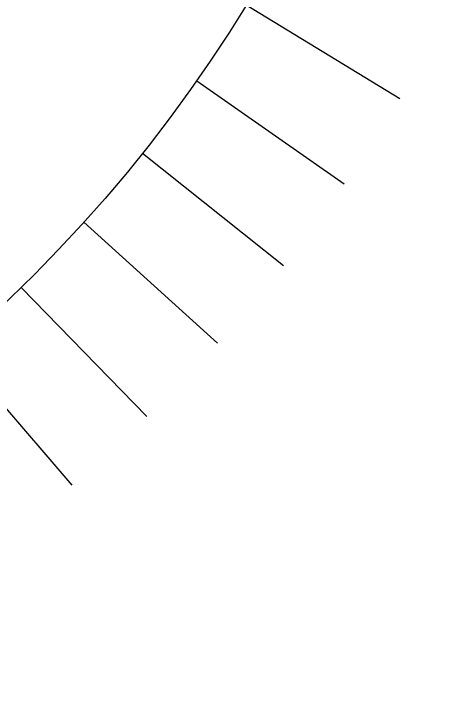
# Model space of a CAD drawing. Header units: millimetres. Extents: x 577 to 2337, y 236 to 943.
# Drawn here: x 749.3972 to 749.632, y 695.8677 to 696.2297 of the extents above; entities that cross this region are included whole.
import ezdxf

# ---------------------------------------------------------------- set-up
doc = ezdxf.new("R2010")
doc.units = ezdxf.units.MM
doc.header["$LTSCALE"] = 0.01
doc.layers.add('06-Furn', color=4, linetype='Continuous')

# ---------------------------------------------------------------- blocks, each defined once
blk = doc.blocks.new('A$C05094BA9')
at = {"layer": '06-Furn', "color": 243}
for p, q in [((1.51207, 0.46203), (1.59364, 0.41235)), ((1.48583, 0.42184), (1.56412, 0.36713)), ((1.45711, 0.38337), (1.53182, 0.32386)), ((1.42604, 0.34678), (1.49686, 0.2827)), ((1.39273, 0.31222), (1.45939, 0.24382)), ((1.35731, 0.27982), (1.41955, 0.20736))]:
    blk.add_line(p, q, dxfattribs=at)
for radius in [0.7641, 0.62083]:
    blk.add_circle((0.85946, 0.85946), radius, dxfattribs=at)

msp = doc.modelspace()

# ---------------------------------------------------------------- block references
at = {"layer": '06-Furn'}
msp.add_blockref('A$C05094BA9', (748.00848, 695.7723), dxfattribs=at)

doc.saveas('drawing.dxf')
